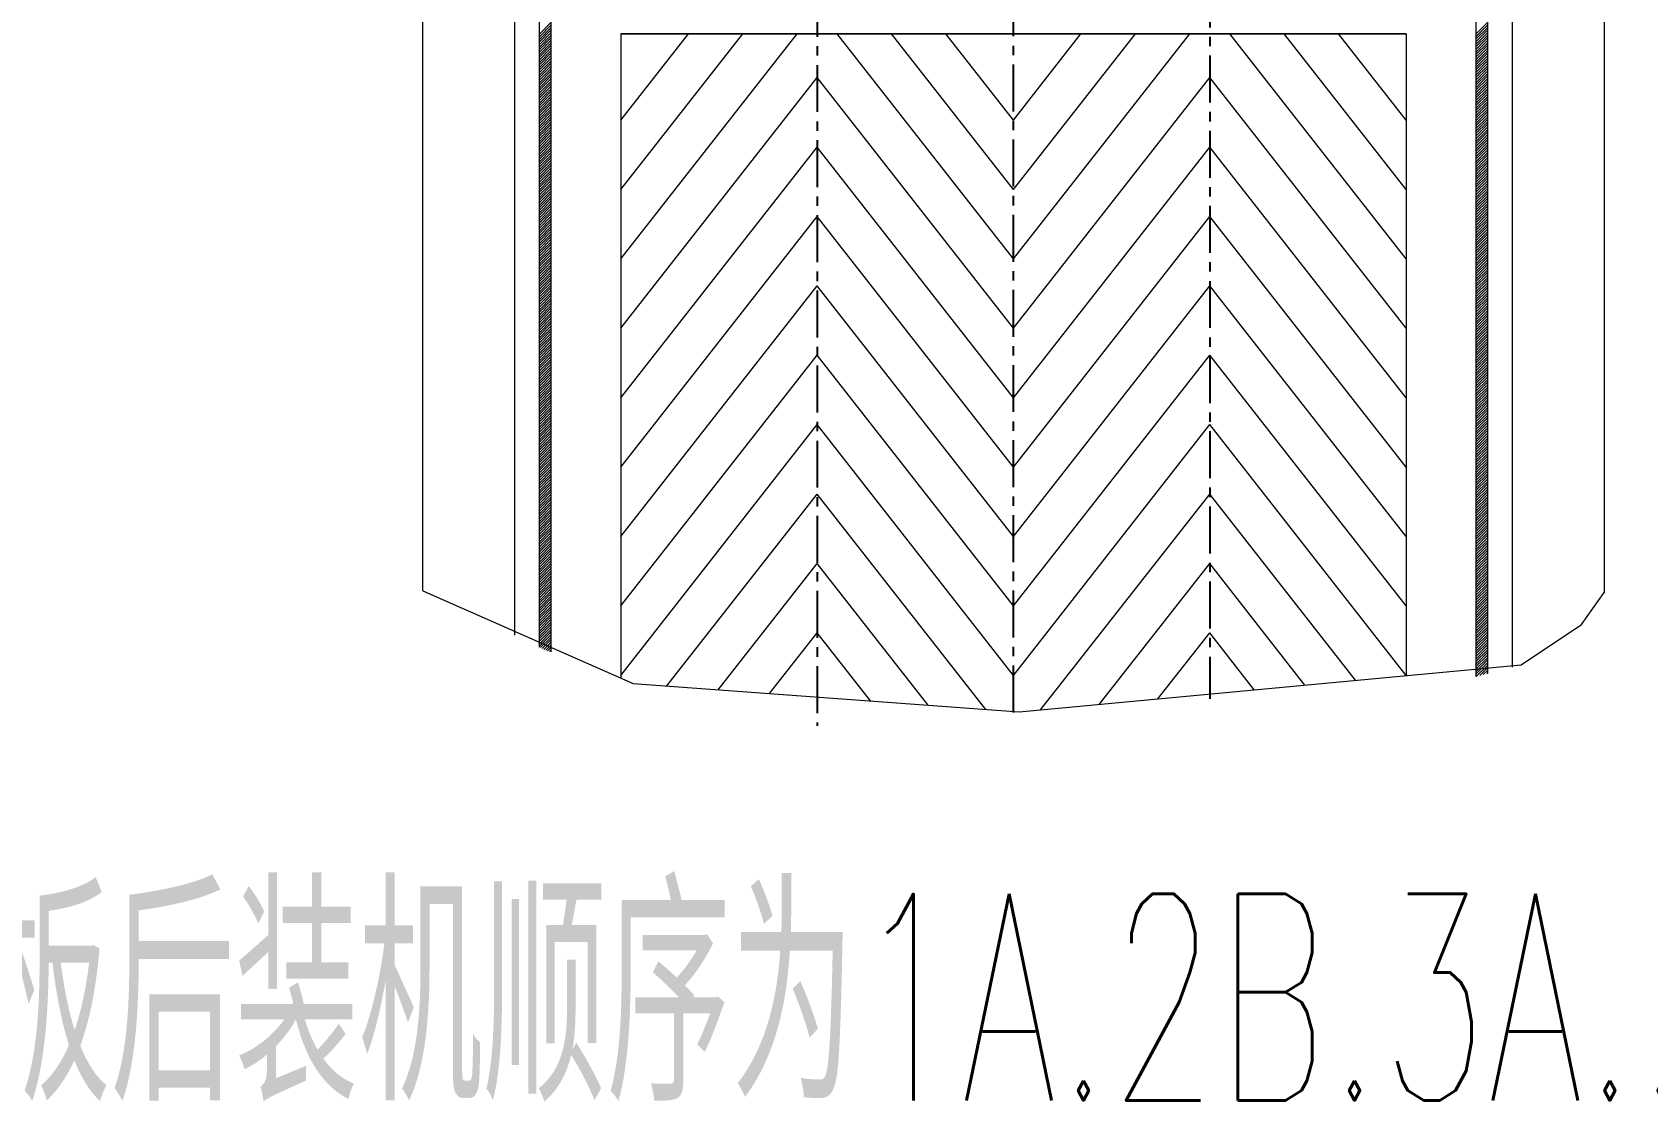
# Model space of a CAD drawing. Header units: millimetres. Extents: x 3189 to 3783, y 1029 to 1449.
# Drawn here: x 3487.13 to 3530.11, y 1134.91 to 1163.38 of the extents above; entities that cross this region are included whole.
import ezdxf

# ---------------------------------------------------------------- set-up
doc = ezdxf.new("R2010")
doc.units = ezdxf.units.MM
doc.linetypes.add('CENTER', pattern=[2, 1.25, -0.25, 0.25, -0.25])
doc.linetypes.add('CENTER2', pattern=[28.575, 19.05, -3.175, 3.175, -3.175])
doc.layers.add('1', color=1, linetype='Continuous', lineweight=18, true_color=0xff0000)
doc.layers.add('2', color=2, linetype='Continuous', lineweight=18, true_color=0xffff00)
doc.styles.add('STYLE1', font='txt.shx', dxfattribs={"width": 0.67, "bigfont": 'hztxt.shx'})

# ---------------------------------------------------------------- blocks, each defined once
blk = doc.blocks.new('*X3')
at = {"color": 0}
for p, q in [((496.2, 3898.27), (497, 3899.07)), ((496.2, 3898.09), (497, 3898.89)), ((561.08, 3898.27), (561.88, 3899.07)), ((561.08, 3898.09), (561.88, 3898.89)), ((496.2, 3897.91), (497, 3898.71)), ((496.2, 3897.74), (497, 3898.54)), ((496.2, 3897.56), (497, 3898.36)), ((496.2, 3897.38), (497, 3898.18)), ((496.2, 3897.21), (497, 3898.01)), ((496.2, 3897.03), (497, 3897.83)), ((561.08, 3897.92), (561.88, 3898.72)), ((561.08, 3897.74), (561.88, 3898.54)), ((561.08, 3897.56), (561.88, 3898.36)), ((561.08, 3897.39), (561.88, 3898.19)), ((561.08, 3897.21), (561.88, 3898.01)), ((561.08, 3897.03), (561.88, 3897.83)), ((496.2, 3896.85), (497, 3897.65)), ((496.2, 3896.68), (497, 3897.48)), ((496.2, 3896.5), (497, 3897.3)), ((496.2, 3896.32), (497, 3897.12)), ((496.2, 3896.15), (497, 3896.95)), ((496.2, 3895.97), (497, 3896.77)), ((561.08, 3896.86), (561.88, 3897.66)), ((561.08, 3896.68), (561.88, 3897.48)), ((561.08, 3896.5), (561.88, 3897.3)), ((561.08, 3896.32), (561.88, 3897.12)), ((561.08, 3896.15), (561.88, 3896.95)), ((561.08, 3895.97), (561.88, 3896.77)), ((496.2, 3895.79), (497, 3896.59)), ((496.2, 3895.61), (497, 3896.41)), ((496.2, 3895.44), (497, 3896.24)), ((496.2, 3895.26), (497, 3896.06)), ((496.2, 3895.08), (497, 3895.88)), ((496.2, 3894.91), (497, 3895.71)), ((496.2, 3894.73), (497, 3895.53)), ((561.08, 3895.79), (561.88, 3896.59)), ((561.08, 3895.62), (561.88, 3896.42)), ((561.08, 3895.44), (561.88, 3896.24)), ((561.08, 3895.26), (561.88, 3896.06)), ((561.08, 3895.09), (561.88, 3895.89)), ((561.08, 3894.91), (561.88, 3895.71)), ((561.08, 3894.73), (561.88, 3895.53)), ((496.2, 3894.55), (497, 3895.35)), ((496.2, 3894.38), (497, 3895.18)), ((496.2, 3894.2), (497, 3895)), ((496.2, 3894.02), (497, 3894.82)), ((496.2, 3893.85), (497, 3894.65)), ((496.2, 3893.67), (497, 3894.47)), ((561.08, 3894.56), (561.88, 3895.36)), ((561.08, 3894.38), (561.88, 3895.18)), ((561.08, 3894.2), (561.88, 3895)), ((561.08, 3894.03), (561.88, 3894.83)), ((561.08, 3893.85), (561.88, 3894.65)), ((561.08, 3893.67), (561.88, 3894.47)), ((496.2, 3893.49), (497, 3894.29)), ((496.2, 3893.32), (497, 3894.12)), ((496.2, 3893.14), (497, 3893.94)), ((496.2, 3892.96), (497, 3893.76)), ((496.2, 3892.79), (497, 3893.59)), ((496.2, 3892.61), (497, 3893.41)), ((561.08, 3893.5), (561.88, 3894.3)), ((561.08, 3893.32), (561.88, 3894.12)), ((561.08, 3893.14), (561.88, 3893.94)), ((561.08, 3892.97), (561.88, 3893.77)), ((561.08, 3892.79), (561.88, 3893.59)), ((561.08, 3892.61), (561.88, 3893.41)), ((496.2, 3892.43), (497, 3893.23)), ((496.2, 3892.26), (497, 3893.06)), ((496.2, 3892.08), (497, 3892.88)), ((496.2, 3891.9), (497, 3892.7)), ((496.2, 3891.73), (497, 3892.53)), ((496.2, 3891.55), (497, 3892.35)), ((496.2, 3891.37), (497, 3892.17)), ((561.08, 3892.44), (561.88, 3893.24)), ((561.08, 3892.26), (561.88, 3893.06)), ((561.08, 3892.08), (561.88, 3892.88)), ((561.08, 3891.91), (561.88, 3892.71)), ((561.08, 3891.73), (561.88, 3892.53)), ((561.08, 3891.55), (561.88, 3892.35)), ((561.08, 3891.38), (561.88, 3892.18)), ((496.2, 3891.2), (497, 3892)), ((496.2, 3891.02), (497, 3891.82)), ((496.2, 3890.84), (497, 3891.64)), ((496.2, 3890.67), (497, 3891.47)), ((496.2, 3890.49), (497, 3891.29)), ((496.2, 3890.31), (497, 3891.11)), ((561.08, 3891.2), (561.88, 3892)), ((561.08, 3891.02), (561.88, 3891.82)), ((561.08, 3890.84), (561.88, 3891.64)), ((561.08, 3890.67), (561.88, 3891.47)), ((561.08, 3890.49), (561.88, 3891.29)), ((561.08, 3890.31), (561.88, 3891.11)), ((496.2, 3890.13), (497, 3890.93)), ((496.2, 3889.96), (497, 3890.76)), ((496.2, 3889.78), (497, 3890.58)), ((496.2, 3889.6), (497, 3890.4)), ((496.2, 3889.43), (497, 3890.23)), ((496.2, 3889.25), (497, 3890.05)), ((561.08, 3890.14), (561.88, 3890.94)), ((561.08, 3889.96), (561.88, 3890.76)), ((561.08, 3889.78), (561.88, 3890.58)), ((561.08, 3889.61), (561.88, 3890.41)), ((561.08, 3889.43), (561.88, 3890.23)), ((561.08, 3889.25), (561.88, 3890.05)), ((496.2, 3889.07), (497, 3889.87)), ((496.2, 3888.9), (497, 3889.7)), ((496.2, 3888.72), (497, 3889.52)), ((496.2, 3888.54), (497, 3889.34)), ((496.2, 3888.37), (497, 3889.17)), ((496.2, 3888.19), (497, 3888.99)), ((496.2, 3888.01), (497, 3888.81)), ((561.08, 3889.08), (561.88, 3889.88)), ((561.08, 3888.9), (561.88, 3889.7)), ((561.08, 3888.72), (561.88, 3889.52)), ((561.08, 3888.55), (561.88, 3889.35)), ((561.08, 3888.37), (561.88, 3889.17)), ((561.08, 3888.19), (561.88, 3888.99)), ((561.08, 3888.02), (561.88, 3888.82)), ((496.2, 3887.84), (497, 3888.64)), ((496.2, 3887.66), (497, 3888.46)), ((496.2, 3887.48), (497, 3888.28)), ((496.2, 3887.31), (497, 3888.11)), ((496.2, 3887.13), (497, 3887.93)), ((496.2, 3886.95), (497, 3887.75)), ((561.08, 3887.84), (561.88, 3888.64)), ((561.08, 3887.66), (561.88, 3888.46)), ((561.08, 3887.49), (561.88, 3888.29)), ((561.08, 3887.31), (561.88, 3888.11)), ((561.08, 3887.13), (561.88, 3887.93)), ((561.08, 3886.96), (561.88, 3887.76)), ((496.2, 3886.78), (497, 3887.58)), ((496.2, 3886.6), (497, 3887.4)), ((496.2, 3886.42), (497, 3887.22)), ((496.2, 3886.25), (497, 3887.05)), ((496.2, 3886.07), (497, 3886.87)), ((496.2, 3885.89), (497, 3886.69)), ((561.08, 3886.78), (561.88, 3887.58)), ((561.08, 3886.6), (561.88, 3887.4)), ((561.08, 3886.43), (561.88, 3887.23)), ((561.08, 3886.25), (561.88, 3887.05)), ((561.08, 3886.07), (561.88, 3886.87)), ((561.08, 3885.9), (561.88, 3886.7)), ((496.2, 3885.72), (497, 3886.52)), ((496.2, 3885.54), (497, 3886.34)), ((496.2, 3885.36), (497, 3886.16)), ((496.2, 3885.19), (497, 3885.99)), ((496.2, 3885.01), (497, 3885.81)), ((496.2, 3884.83), (497, 3885.63)), ((496.2, 3884.65), (497, 3885.45)), ((561.08, 3885.72), (561.88, 3886.52)), ((561.08, 3885.54), (561.88, 3886.34)), ((561.08, 3885.36), (561.88, 3886.16)), ((561.08, 3885.19), (561.88, 3885.99)), ((561.08, 3885.01), (561.88, 3885.81)), ((561.08, 3884.83), (561.88, 3885.63)), ((561.08, 3884.66), (561.88, 3885.46)), ((496.2, 3884.48), (497, 3885.28)), ((496.2, 3884.3), (497, 3885.1)), ((496.2, 3884.12), (497, 3884.92)), ((496.2, 3883.95), (497, 3884.75)), ((496.2, 3883.77), (497, 3884.57)), ((496.2, 3883.59), (497, 3884.39)), ((561.08, 3884.48), (561.88, 3885.28)), ((561.08, 3884.3), (561.88, 3885.1)), ((561.08, 3884.13), (561.88, 3884.93)), ((561.08, 3883.95), (561.88, 3884.75)), ((561.08, 3883.77), (561.88, 3884.57)), ((561.08, 3883.6), (561.88, 3884.4)), ((496.2, 3883.42), (497, 3884.22)), ((496.2, 3883.24), (497, 3884.04)), ((496.2, 3883.06), (497, 3883.86)), ((496.2, 3882.89), (497, 3883.69)), ((496.2, 3882.71), (497, 3883.51)), ((496.2, 3882.53), (497, 3883.33)), ((561.08, 3883.42), (561.88, 3884.22)), ((561.08, 3883.24), (561.88, 3884.04)), ((561.08, 3883.07), (561.88, 3883.87)), ((561.08, 3882.89), (561.88, 3883.69)), ((561.08, 3882.71), (561.88, 3883.51)), ((561.08, 3882.54), (561.88, 3883.34)), ((496.2, 3882.36), (497, 3883.16)), ((496.2, 3882.18), (497, 3882.98)), ((496.2, 3882), (497, 3882.8)), ((496.2, 3881.83), (497, 3882.63)), ((496.2, 3881.65), (497, 3882.45)), ((496.2, 3881.47), (497, 3882.27)), ((496.2, 3881.3), (497, 3882.1)), ((561.08, 3882.36), (561.88, 3883.16)), ((561.08, 3882.18), (561.88, 3882.98)), ((561.08, 3882.01), (561.88, 3882.81)), ((561.08, 3881.83), (561.88, 3882.63)), ((561.08, 3881.65), (561.88, 3882.45)), ((561.08, 3881.48), (561.88, 3882.28)), ((561.08, 3881.3), (561.88, 3882.1)), ((496.2, 3881.12), (497, 3881.92)), ((496.2, 3880.94), (497, 3881.74)), ((496.2, 3880.77), (497, 3881.57)), ((496.2, 3880.59), (497, 3881.39)), ((496.2, 3880.41), (497, 3881.21)), ((496.2, 3880.24), (497, 3881.04)), ((561.08, 3881.12), (561.88, 3881.92)), ((561.08, 3880.95), (561.88, 3881.75)), ((561.08, 3880.77), (561.88, 3881.57)), ((561.08, 3880.59), (561.88, 3881.39)), ((561.08, 3880.42), (561.88, 3881.22)), ((561.08, 3880.24), (561.88, 3881.04)), ((496.2, 3880.06), (497, 3880.86)), ((496.2, 3879.88), (497, 3880.68)), ((496.2, 3879.71), (497, 3880.51)), ((496.2, 3879.53), (497, 3880.33)), ((496.2, 3879.35), (497, 3880.15)), ((496.2, 3879.17), (497, 3879.97)), ((561.08, 3880.06), (561.88, 3880.86)), ((561.08, 3879.88), (561.88, 3880.68)), ((561.08, 3879.71), (561.88, 3880.51)), ((561.08, 3879.53), (561.88, 3880.33)), ((561.08, 3879.35), (561.88, 3880.15)), ((561.08, 3879.18), (561.88, 3879.98)), ((496.2, 3879), (497, 3879.8)), ((496.2, 3878.82), (497, 3879.62)), ((496.2, 3878.64), (497, 3879.44)), ((496.2, 3878.47), (497, 3879.27)), ((496.2, 3878.29), (497, 3879.09)), ((496.2, 3878.11), (497, 3878.91)), ((496.2, 3877.94), (497, 3878.74)), ((561.08, 3879), (561.88, 3879.8)), ((561.08, 3878.82), (561.88, 3879.62)), ((561.08, 3878.65), (561.88, 3879.45)), ((561.08, 3878.47), (561.88, 3879.27)), ((561.08, 3878.29), (561.88, 3879.09)), ((561.08, 3878.12), (561.88, 3878.92)), ((561.08, 3877.94), (561.88, 3878.74)), ((496.2, 3877.76), (497, 3878.56)), ((496.2, 3877.58), (497, 3878.38)), ((496.2, 3877.41), (497, 3878.21)), ((496.2, 3877.23), (497, 3878.03)), ((496.2, 3877.05), (497, 3877.85)), ((496.2, 3876.88), (497, 3877.68)), ((561.08, 3877.76), (561.88, 3878.56)), ((561.08, 3877.59), (561.88, 3878.39)), ((561.08, 3877.41), (561.88, 3878.21)), ((561.08, 3877.23), (561.88, 3878.03)), ((561.08, 3877.06), (561.88, 3877.86)), ((561.08, 3876.88), (561.88, 3877.68)), ((496.2, 3876.7), (497, 3877.5)), ((496.2, 3876.52), (497, 3877.32)), ((496.2, 3876.35), (497, 3877.15)), ((496.2, 3876.17), (497, 3876.97)), ((496.2, 3875.99), (497, 3876.79)), ((496.2, 3875.82), (497, 3876.62)), ((561.08, 3876.7), (561.88, 3877.5)), ((561.08, 3876.53), (561.88, 3877.33)), ((561.08, 3876.35), (561.88, 3877.15)), ((561.08, 3876.17), (561.88, 3876.97)), ((561.08, 3876), (561.88, 3876.8)), ((561.08, 3875.82), (561.88, 3876.62)), ((496.2, 3875.64), (497, 3876.44)), ((496.2, 3875.46), (497, 3876.26)), ((496.2, 3875.29), (497, 3876.09)), ((496.2, 3875.11), (497, 3875.91)), ((496.2, 3874.93), (497, 3875.73)), ((496.2, 3874.76), (497, 3875.56)), ((496.2, 3874.58), (497, 3875.38)), ((561.08, 3875.64), (561.88, 3876.44)), ((561.08, 3875.47), (561.88, 3876.27)), ((561.08, 3875.29), (561.88, 3876.09)), ((561.08, 3875.11), (561.88, 3875.91)), ((561.08, 3874.94), (561.88, 3875.74)), ((561.08, 3874.76), (561.88, 3875.56)), ((561.08, 3874.58), (561.88, 3875.38)), ((496.2, 3874.4), (497, 3875.2)), ((496.2, 3874.22), (497, 3875.02)), ((496.2, 3874.05), (497, 3874.85)), ((496.2, 3873.87), (497, 3874.67)), ((496.2, 3873.69), (497, 3874.49)), ((496.2, 3873.52), (497, 3874.32)), ((561.08, 3874.4), (561.88, 3875.2)), ((561.08, 3874.23), (561.88, 3875.03)), ((561.08, 3874.05), (561.88, 3874.85)), ((561.08, 3873.87), (561.88, 3874.67)), ((561.08, 3873.7), (561.88, 3874.5)), ((561.08, 3873.52), (561.88, 3874.32)), ((496.2, 3873.34), (497, 3874.14)), ((496.2, 3873.16), (497, 3873.96)), ((496.2, 3872.99), (497, 3873.79)), ((496.2, 3872.81), (497, 3873.61)), ((496.2, 3872.63), (497, 3873.43)), ((496.2, 3872.46), (497, 3873.26)), ((561.08, 3873.34), (561.88, 3874.14)), ((561.08, 3873.17), (561.88, 3873.97)), ((561.08, 3872.99), (561.88, 3873.79)), ((561.08, 3872.81), (561.88, 3873.61)), ((561.08, 3872.64), (561.88, 3873.44)), ((561.08, 3872.46), (561.88, 3873.26)), ((496.2, 3872.28), (497, 3873.08)), ((496.2, 3872.1), (497, 3872.9)), ((496.2, 3871.93), (497, 3872.73)), ((496.2, 3871.75), (497, 3872.55)), ((496.2, 3871.57), (497, 3872.37)), ((496.2, 3871.4), (497, 3872.2)), ((496.2, 3871.22), (497, 3872.02)), ((561.08, 3872.28), (561.88, 3873.08)), ((561.08, 3872.11), (561.88, 3872.91)), ((561.08, 3871.93), (561.88, 3872.73)), ((561.08, 3871.75), (561.88, 3872.55)), ((561.08, 3871.58), (561.88, 3872.38)), ((561.08, 3871.4), (561.88, 3872.2)), ((561.08, 3871.22), (561.88, 3872.02)), ((496.2, 3871.04), (497, 3871.84)), ((496.2, 3870.87), (497, 3871.67)), ((496.2, 3870.69), (497, 3871.49)), ((496.2, 3870.51), (497, 3871.31)), ((496.2, 3870.34), (497, 3871.14)), ((496.2, 3870.16), (497, 3870.96)), ((561.08, 3871.05), (561.88, 3871.85)), ((561.08, 3870.87), (561.88, 3871.67)), ((561.08, 3870.69), (561.88, 3871.49)), ((561.08, 3870.52), (561.88, 3871.32)), ((561.08, 3870.34), (561.88, 3871.14)), ((561.08, 3870.16), (561.88, 3870.96)), ((496.2, 3869.98), (497, 3870.78)), ((496.2, 3869.81), (497, 3870.61)), ((496.2, 3869.63), (497, 3870.43)), ((496.2, 3869.45), (497, 3870.25)), ((496.2, 3869.28), (497, 3870.08)), ((496.2, 3869.1), (497, 3869.9)), ((561.08, 3869.99), (561.88, 3870.79)), ((561.08, 3869.81), (561.88, 3870.61)), ((561.08, 3869.63), (561.88, 3870.43)), ((561.08, 3869.45), (561.88, 3870.25)), ((561.08, 3869.28), (561.88, 3870.08)), ((561.08, 3869.1), (561.88, 3869.9)), ((496.2, 3868.92), (497, 3869.72)), ((496.2, 3868.74), (497, 3869.54)), ((496.2, 3868.57), (497, 3869.37)), ((496.2, 3868.39), (497, 3869.19)), ((496.2, 3868.21), (497, 3869.01)), ((496.2, 3868.04), (497, 3868.84)), ((496.2, 3867.86), (497, 3868.66)), ((561.08, 3868.92), (561.88, 3869.72)), ((561.08, 3868.75), (561.88, 3869.55)), ((561.08, 3868.57), (561.88, 3869.37)), ((561.08, 3868.39), (561.88, 3869.19)), ((561.08, 3868.22), (561.88, 3869.02)), ((561.08, 3868.04), (561.88, 3868.84)), ((561.08, 3867.86), (561.88, 3868.66)), ((496.2, 3867.68), (497, 3868.48)), ((496.2, 3867.51), (497, 3868.31)), ((496.2, 3867.33), (497, 3868.13)), ((496.2, 3867.15), (497, 3867.95)), ((496.2, 3866.98), (497, 3867.78)), ((496.2, 3866.8), (497, 3867.6)), ((561.08, 3867.69), (561.88, 3868.49)), ((561.08, 3867.51), (561.88, 3868.31)), ((561.08, 3867.33), (561.88, 3868.13)), ((561.08, 3867.16), (561.88, 3867.96)), ((561.08, 3866.98), (561.88, 3867.78)), ((561.08, 3866.8), (561.88, 3867.6)), ((496.2, 3866.62), (497, 3867.42)), ((496.2, 3866.45), (497, 3867.25)), ((496.2, 3866.27), (497, 3867.07)), ((496.2, 3866.09), (497, 3866.89)), ((496.2, 3865.92), (497, 3866.72)), ((496.2, 3865.74), (497, 3866.54)), ((561.08, 3866.63), (561.88, 3867.43)), ((561.08, 3866.45), (561.88, 3867.25)), ((561.08, 3866.27), (561.88, 3867.07)), ((561.08, 3866.1), (561.88, 3866.9)), ((561.08, 3865.92), (561.88, 3866.72)), ((561.08, 3865.74), (561.88, 3866.54)), ((496.2, 3865.56), (497, 3866.36)), ((496.2, 3865.39), (497, 3866.19)), ((496.2, 3865.21), (497, 3866.01)), ((496.2, 3865.03), (497, 3865.83)), ((496.2, 3864.86), (497, 3865.66)), ((496.2, 3864.68), (497, 3865.48)), ((496.2, 3864.5), (497, 3865.3)), ((561.08, 3865.57), (561.88, 3866.37)), ((561.08, 3865.39), (561.88, 3866.19)), ((561.08, 3865.21), (561.88, 3866.01)), ((561.08, 3865.04), (561.88, 3865.84)), ((561.08, 3864.86), (561.88, 3865.66)), ((561.08, 3864.68), (561.88, 3865.48)), ((561.08, 3864.51), (561.88, 3865.31)), ((496.2, 3864.33), (497, 3865.13)), ((496.2, 3864.15), (497, 3864.95)), ((496.2, 3863.97), (497, 3864.77)), ((496.2, 3863.8), (497, 3864.6)), ((496.2, 3863.62), (497, 3864.42)), ((496.2, 3863.44), (497, 3864.24)), ((561.08, 3864.33), (561.88, 3865.13)), ((561.08, 3864.15), (561.88, 3864.95)), ((561.08, 3863.97), (561.88, 3864.77)), ((561.08, 3863.8), (561.88, 3864.6)), ((561.08, 3863.62), (561.88, 3864.42)), ((561.08, 3863.44), (561.88, 3864.24)), ((496.2, 3863.26), (497, 3864.06)), ((496.2, 3863.09), (497, 3863.89)), ((496.2, 3862.91), (497, 3863.71)), ((496.2, 3862.73), (497, 3863.53)), ((496.2, 3862.56), (497, 3863.36)), ((496.2, 3862.38), (497, 3863.18)), ((561.08, 3863.27), (561.88, 3864.07)), ((561.08, 3863.09), (561.88, 3863.89)), ((561.08, 3862.91), (561.88, 3863.71)), ((561.08, 3862.74), (561.88, 3863.54)), ((561.08, 3862.56), (561.88, 3863.36)), ((561.08, 3862.38), (561.88, 3863.18)), ((496.2, 3862.2), (497, 3863)), ((496.2, 3862.03), (497, 3862.83)), ((496.2, 3861.85), (497, 3862.65)), ((496.2, 3861.67), (497, 3862.47)), ((496.2, 3861.5), (497, 3862.3)), ((496.2, 3861.32), (497, 3862.12)), ((496.2, 3861.14), (497, 3861.94)), ((561.08, 3862.21), (561.88, 3863.01)), ((561.08, 3862.03), (561.88, 3862.83)), ((561.08, 3861.85), (561.88, 3862.65)), ((561.08, 3861.68), (561.88, 3862.48)), ((561.08, 3861.5), (561.88, 3862.3)), ((561.08, 3861.32), (561.88, 3862.12)), ((561.08, 3861.15), (561.88, 3861.95)), ((496.2, 3860.97), (497, 3861.77)), ((496.2, 3860.79), (497, 3861.59)), ((496.2, 3860.61), (497, 3861.41)), ((496.2, 3860.44), (497, 3861.24)), ((496.2, 3860.26), (497, 3861.06)), ((496.2, 3860.08), (497, 3860.88)), ((561.08, 3860.97), (561.88, 3861.77)), ((561.08, 3860.79), (561.88, 3861.59)), ((561.08, 3860.62), (561.88, 3861.42)), ((561.08, 3860.44), (561.88, 3861.24)), ((561.08, 3860.26), (561.88, 3861.06)), ((561.08, 3860.09), (561.88, 3860.89)), ((496.2, 3859.91), (497, 3860.71)), ((496.2, 3859.73), (497, 3860.53)), ((496.2, 3859.55), (497, 3860.35)), ((496.2, 3859.38), (497, 3860.18)), ((496.2, 3859.2), (497, 3860)), ((496.2, 3859.02), (497, 3859.82)), ((561.08, 3859.91), (561.88, 3860.71)), ((561.08, 3859.73), (561.88, 3860.53)), ((561.08, 3859.56), (561.88, 3860.36)), ((561.08, 3859.38), (561.88, 3860.18)), ((561.08, 3859.2), (561.88, 3860)), ((561.08, 3859.03), (561.88, 3859.83)), ((496.2, 3858.85), (497, 3859.65)), ((496.2, 3858.67), (497, 3859.47)), ((496.2, 3858.49), (497, 3859.29)), ((496.2, 3858.32), (497, 3859.12)), ((496.2, 3858.14), (497, 3858.94)), ((496.2, 3857.96), (497, 3858.76)), ((496.2, 3857.78), (497, 3858.58)), ((561.08, 3858.85), (561.88, 3859.65)), ((561.08, 3858.67), (561.88, 3859.47)), ((561.08, 3858.49), (561.88, 3859.29)), ((561.08, 3858.32), (561.88, 3859.12)), ((561.08, 3858.14), (561.88, 3858.94)), ((561.08, 3857.96), (561.88, 3858.76)), ((561.08, 3857.79), (561.88, 3858.59)), ((496.2, 3857.61), (497, 3858.41)), ((496.2, 3857.43), (497, 3858.23)), ((496.2, 3857.25), (497, 3858.05)), ((496.2, 3857.08), (497, 3857.88)), ((496.2, 3856.9), (497, 3857.7)), ((496.2, 3856.72), (497, 3857.52)), ((561.08, 3857.61), (561.88, 3858.41)), ((561.08, 3857.43), (561.88, 3858.23)), ((561.08, 3857.26), (561.88, 3858.06)), ((561.08, 3857.08), (561.88, 3857.88)), ((561.08, 3856.9), (561.88, 3857.7)), ((561.08, 3856.73), (561.88, 3857.53)), ((496.2, 3856.55), (497, 3857.35)), ((496.2, 3856.37), (497, 3857.17)), ((496.2, 3856.19), (497, 3856.99)), ((496.2, 3856.02), (497, 3856.82)), ((496.2, 3855.84), (497, 3856.64)), ((496.28, 3855.75), (497, 3856.46)), ((561.08, 3856.55), (561.88, 3857.35)), ((561.08, 3856.37), (561.88, 3857.17)), ((561.08, 3856.2), (561.88, 3857)), ((561.08, 3856.02), (561.88, 3856.82)), ((561.08, 3855.84), (561.88, 3856.64)), ((561.08, 3855.67), (561.88, 3856.47)), ((496.4, 3855.69), (497, 3856.29)), ((496.52, 3855.63), (497, 3856.11)), ((496.64, 3855.57), (497, 3855.93)), ((496.76, 3855.52), (497, 3855.76)), ((496.9, 3855.48), (497, 3855.58)), ((561.08, 3855.49), (561.88, 3856.29)), ((561.08, 3855.31), (561.88, 3856.11)), ((561.08, 3855.14), (561.88, 3855.94)), ((561.08, 3854.96), (561.88, 3855.76)), ((561.08, 3854.78), (561.88, 3855.58)), ((561.08, 3854.61), (561.88, 3855.41)), ((561.08, 3854.43), (561.88, 3855.23)), ((561.08, 3854.25), (561.88, 3855.05)), ((561.08, 3854.08), (561.88, 3854.88)), ((561.08, 3853.9), (561.88, 3854.7)), ((561.11, 3853.75), (561.88, 3854.52)), ((561.35, 3853.82), (561.88, 3854.35)), ((561.59, 3853.88), (561.88, 3854.17)), ((561.83, 3853.94), (561.88, 3853.99))]:
    blk.add_line(p, q, dxfattribs=at)

msp = doc.modelspace()

# ---------------------------------------------------------------- linework, layer by layer
at = {"color": 3, "linetype": 'CENTER'}
for p, q in [((3513.23072, 1145.27048), (3513.23072, 1179.66339)), ((3518.45312, 1164.75712), (3518.45312, 1145.63164)), ((3508.00832, 1164.50675), (3508.00832, 1144.91866))]:
    msp.add_line(p, q, dxfattribs=at)
at = {"layer": '1', "linetype": 'Continuous'}
for p, q in [((3497.51744, 1148.50682), (3497.51744, 1179.66339)), ((3528.944, 1179.66339), (3528.944, 1148.46258)), ((3499.95968, 1175.4867), (3499.95968, 1147.33048)), ((3526.50176, 1175.4867), (3526.50176, 1146.48157)), ((3500.62016, 1171.75422), (3500.62016, 1147.01234)), ((3525.53408, 1171.75422), (3525.53408, 1146.2293)), ((3525.84128, 1171.75422), (3525.84128, 1146.30938)), ((3500.92736, 1164.2747), (3500.92736, 1146.88956)), ((3502.78592, 1163.33891), (3523.67552, 1163.33891)), ((3523.67552, 1163.33891), (3502.78592, 1163.33891)), ((3502.78592, 1163.33891), (3502.78592, 1146.1899)), ((3502.78592, 1163.33891), (3502.78592, 1146.25506)), ((3502.78592, 1163.33891), (3502.78592, 1146.61096)), ((3523.67552, 1163.33891), (3523.67552, 1146.61096)), ((3523.67552, 1163.33891), (3523.67552, 1146.25506)), ((3523.67552, 1163.33891), (3523.67552, 1146.61096)), ((3497.51744, 1148.50682), (3503.11558, 1146.04492)), ((3528.3485, 1147.61466), (3528.944, 1148.46258)), ((3526.74153, 1146.54407), (3528.3485, 1147.61466)), ((3513.38534, 1145.28506), (3526.74153, 1146.54407)), ((3503.11558, 1146.04492), (3513.38534, 1145.28506))]:
    msp.add_line(p, q, dxfattribs=at)
at = {"layer": '2', "linetype": 'CENTER2'}
for p, q in [((3502.78592, 1161.04001), (3504.58486, 1163.33891)), ((3513.23072, 1161.04001), (3511.43178, 1163.33891)), ((3513.23072, 1161.04001), (3515.02966, 1163.33891)), ((3523.67552, 1161.04001), (3521.87658, 1163.33891)), ((3506.74477, 1145.7764), (3508.00832, 1147.39111)), ((3509.42717, 1145.57792), (3508.00832, 1147.39111)), ((3517.07743, 1145.63309), (3518.45312, 1147.39111)), ((3519.6398, 1145.87463), (3518.45312, 1147.39111))]:
    msp.add_line(p, q, dxfattribs=at)
at = {"layer": '2'}
for p, q in [((3502.78592, 1157.34497), (3507.4763, 1163.33891)), ((3502.78592, 1159.19249), (3506.03058, 1163.33891)), ((3502.78592, 1159.19249), (3506.03058, 1163.33891)), ((3513.23072, 1157.34497), (3508.54034, 1163.33891)), ((3513.23072, 1159.19249), (3509.98606, 1163.33891)), ((3513.23072, 1159.19249), (3509.98606, 1163.33891)), ((3513.23072, 1159.19249), (3516.47538, 1163.33891)), ((3513.23072, 1157.34497), (3517.9211, 1163.33891)), ((3513.23072, 1159.19249), (3516.47538, 1163.33891)), ((3523.67552, 1157.34497), (3518.98514, 1163.33891)), ((3523.67552, 1159.19249), (3520.43086, 1163.33891)), ((3523.67552, 1159.19249), (3520.43086, 1163.33891)), ((3502.78592, 1155.49745), (3508.00832, 1162.17128)), ((3502.78592, 1155.49745), (3508.00832, 1162.17128)), ((3513.23072, 1155.49745), (3508.00832, 1162.17128)), ((3513.23072, 1155.49745), (3518.45312, 1162.17128)), ((3513.23072, 1155.49745), (3518.45312, 1162.17128)), ((3523.67552, 1155.49745), (3518.45312, 1162.17128)), ((3502.78592, 1153.64993), (3508.00832, 1160.32376)), ((3513.23072, 1153.64993), (3508.00832, 1160.32376)), ((3513.23072, 1153.64993), (3518.45312, 1160.32376)), ((3523.67552, 1153.64993), (3518.45312, 1160.32376)), ((3502.78592, 1151.80241), (3508.00832, 1158.47624)), ((3513.23072, 1151.80241), (3508.00832, 1158.47624)), ((3513.23072, 1151.80241), (3518.45312, 1158.47624)), ((3523.67552, 1151.80241), (3518.45312, 1158.47624)), ((3502.78592, 1149.95489), (3508.00832, 1156.62872)), ((3513.23072, 1149.95489), (3508.00832, 1156.62872)), ((3513.23072, 1149.95489), (3518.45312, 1156.62872)), ((3523.67552, 1149.95489), (3518.45312, 1156.62872)), ((3502.78592, 1148.10736), (3508.00832, 1154.7812)), ((3513.23072, 1148.10736), (3508.00832, 1154.7812)), ((3513.23072, 1148.10736), (3518.45312, 1154.7812)), ((3523.67552, 1148.10736), (3518.45312, 1154.7812)), ((3502.78592, 1146.25984), (3508.00832, 1152.93368)), ((3513.23072, 1146.25984), (3508.00832, 1152.93368)), ((3513.23072, 1146.25984), (3518.45312, 1152.93368)), ((3523.67552, 1146.25984), (3518.45312, 1152.93368)), ((3504.01158, 1145.97863), (3508.00832, 1151.08616)), ((3512.49632, 1145.35084), (3508.00832, 1151.08616)), ((3513.95572, 1145.33882), (3518.45312, 1151.08616)), ((3522.3326, 1146.12847), (3518.45312, 1151.08616)), ((3505.37818, 1145.87751), (3508.00832, 1149.23863)), ((3510.96174, 1145.46438), (3508.00832, 1149.23863)), ((3515.51658, 1145.48596), (3518.45312, 1149.23863)), ((3520.9862, 1146.00155), (3518.45312, 1149.23863))]:
    msp.add_line(p, q, dxfattribs=at)

# ---------------------------------------------------------------- block references
at = {"layer": '2', "linetype": 'CENTER2', "xscale": 0.3839999999909196, "yscale": 0.3840000000000146, "zscale": 0.384}
msp.add_blockref('*X3', (3310.07972, -333.60911), dxfattribs=at)

# ---------------------------------------------------------------- texts
at = {"layer": '2', "style": 'STYLE1', "width": 0.6}
msp.add_text('C向为移开固定板后装机顺序为1A.2B.3A......的排列顺序.', height=5.5, dxfattribs=at).set_placement((3463.14478, 1134.94456))

doc.saveas('drawing.dxf')
